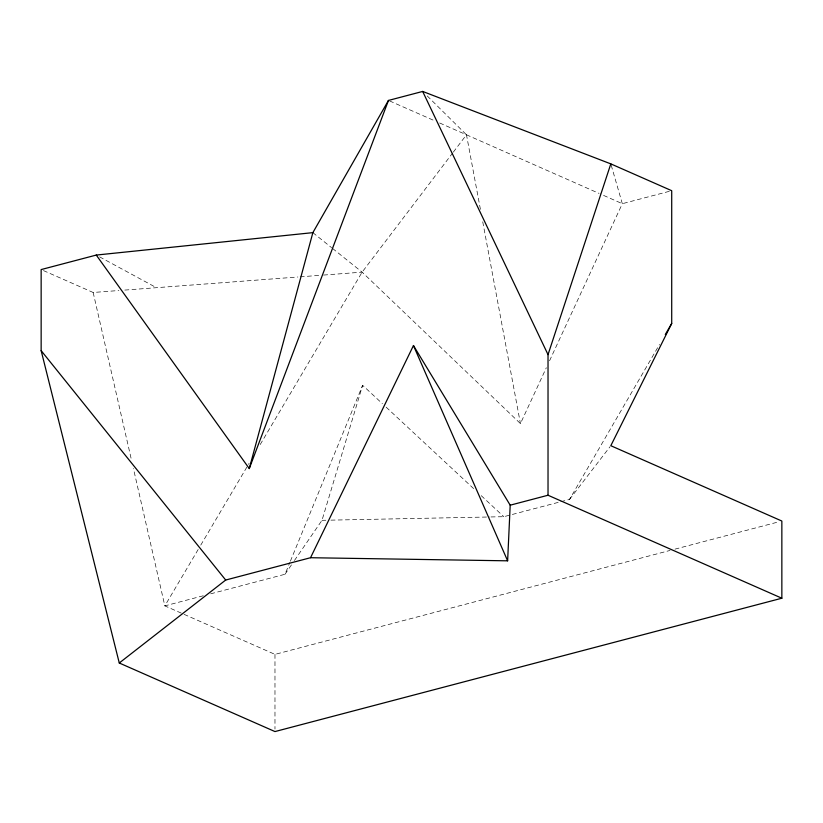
<?xml version="1.0" encoding="UTF-8"?>
<svg xmlns="http://www.w3.org/2000/svg" width="823" height="823" viewBox="0 0 823 823"><rect width="100%" height="100%" fill="white"/><g stroke="black" fill="none" stroke-linecap="round" stroke-linejoin="round"><path stroke-width="0.62" stroke-dasharray="4.12 3.09" d="M294.449 560.504L321.999 520.311L362.624 385.287L382.397 403.681M210.678 593.815L285.015 574.259L289.902 562.376M290.385 561.183L362.624 385.287M332.564 248.443L362.12 272.146L520.445 423.608L546.318 367.758M549.548 360.783L622.322 203.693L611.17 165.094M560.844 501.691L569.516 499.417L659.501 344.487M198.158 549.517L164.837 605.872L274.975 654.378L670.035 550.443M200.771 545.093L249.112 463.318M260.212 444.533L362.12 272.146L452.568 153.109M285.015 574.259L291.548 564.743M453.339 152.101L466.476 134.797L598.887 193.333M569.516 499.417L610.038 446.724M669.243 191.347L622.322 203.693L600.06 193.858M203.25 595.77L164.837 605.872L133.419 468.524M491.012 516.947L503.82 516.7L559.599 502.02M675.004 549.136L779.36 521.679M43.465 270.592L93.153 292.474L118.862 290.529M124.798 290.087L297.844 277.001M300.179 276.826L321.217 275.242M323.552 275.067L362.12 272.146M321.999 520.311L325.836 520.239M330.959 520.136L489.736 516.978M389.618 100.951L435.038 120.95M439.698 123.008L466.476 134.797L480.622 210.472M99.614 256.889L156.442 287.69M312.863 232.642L331.576 247.661M386.162 407.19L475.581 490.415M481.229 495.672L503.82 516.7M427.23 95.952L466.476 134.797M93.153 292.474L131.423 459.79M482.741 221.819L520.445 423.608M274.975 654.378L274.975 729.034"/><path stroke-width="1.23" d="M310.538 557.716L507.626 560.823L510.198 505.188L413.455 345.537L310.538 557.716L225.697 580.04L119.273 662.999L41.15 350.649L41.15 269.574L96.27 255.068L312.863 232.642L388.456 100.437L422.672 91.435L610.82 163.88L671.712 190.699L671.712 323.46L610.82 445.706L781.85 521.031L781.85 598.218L274.975 731.565L119.273 662.999M96.27 255.068L249.266 468.575L312.863 232.642M781.85 598.218L548.025 495.24L548.025 354.641L610.82 163.88M249.266 468.575L388.456 100.437M665.293 334.529L671.712 323.46M510.198 505.188L548.025 495.24M41.15 350.649L225.697 580.04M422.672 91.435L548.025 354.641M413.455 345.537L507.626 560.823"/></g></svg>
